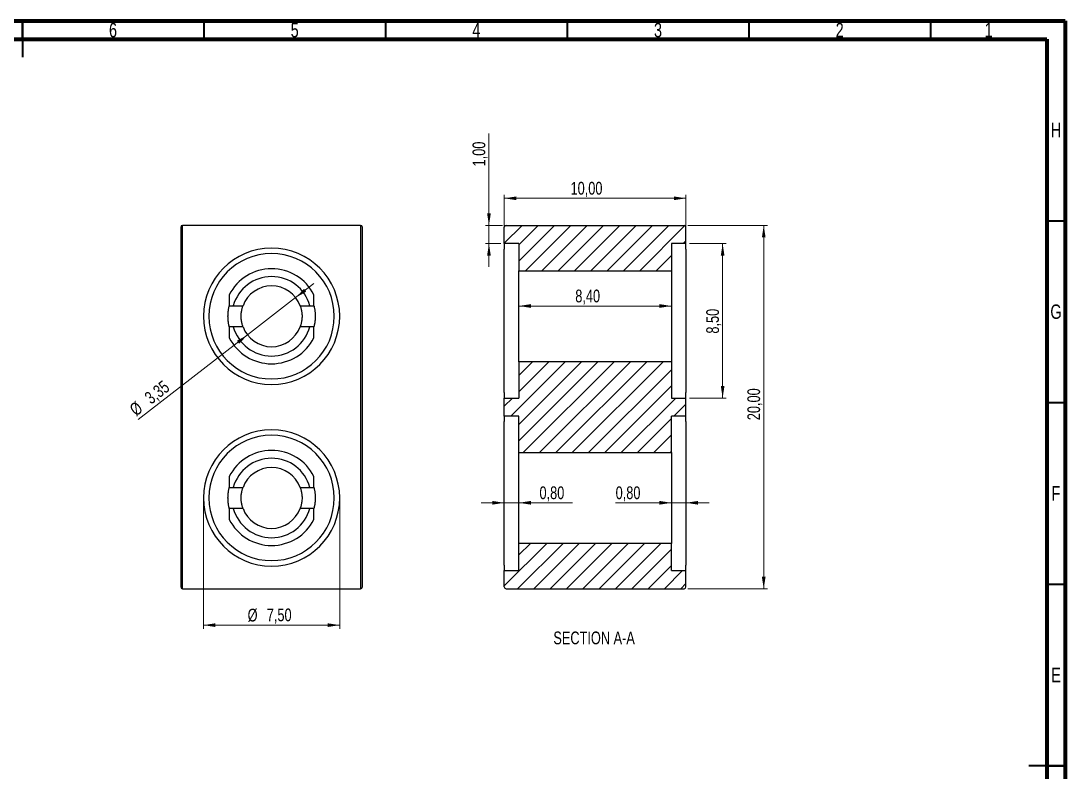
# Model space of a CAD drawing. Header units: millimetres. Extents: x 15 to 589, y 5 to 415.
# Drawn here: x 301.6 to 589, y 208.2 to 415 of the extents above; entities that cross this region are included whole.
import ezdxf

# ---------------------------------------------------------------- set-up
doc = ezdxf.new("R2010")
doc.units = ezdxf.units.MM
doc.styles.add('SLDTEXTSTYLE0', font='TXT', dxfattribs={"width": 0.75})
doc.dimstyles.new('SLDDIMSTYLE0', dxfattribs={"dimtxt": 3.5, "dimasz": 3.302, "dimexe": 0, "dimexo": 0.0625, "dimgap": 0.875, "dimtad": 1, "dimlfac": 0.2, "dimrnd": 1e-09, "dimzin": 12, "dimdsep": 46, "dimtxsty": 'SLDTEXTSTYLE0', "dimsah": 1, "dimcen": 0.09, "dimadec": 0, "dimazin": 3, "dimtfac": 1, "dimtofl": 0, "dimtmove": 0, "dimatfit": 3, "dimfxl": 0, "dimfrac": 2, "dimtolj": 1, "dimtzin": 12, "dimarcsym": 0})
doc.dimstyles.new('SLDDIMSTYLE1', dxfattribs={"dimtxt": 3.5, "dimasz": 3.302, "dimexe": 0, "dimexo": 0.0625, "dimgap": 0.875, "dimtad": 1, "dimlfac": 0.2, "dimrnd": 1e-09, "dimzin": 12, "dimdsep": 46, "dimtxsty": 'SLDTEXTSTYLE0', "dimsah": 1, "dimcen": 0.09, "dimadec": 0, "dimazin": 3, "dimtfac": 1, "dimtmove": 0, "dimatfit": 0, "dimfxl": 0, "dimfrac": 2, "dimtolj": 1, "dimtzin": 12, "dimarcsym": 0})
doc.dimstyles.new('SLDDIMSTYLE6', dxfattribs={"dimtxt": 3.5, "dimasz": 3.302, "dimexe": 0, "dimexo": 0.0625, "dimgap": 0.875, "dimtad": 1, "dimlfac": 0.2, "dimrnd": 1e-09, "dimdsep": 46, "dimtxsty": 'SLDTEXTSTYLE0', "dimsah": 1, "dimcen": 0.09, "dimadec": 0, "dimazin": 2, "dimtfac": 1, "dimtmove": 0, "dimatfit": 0, "dimfxl": 0, "dimfrac": 2, "dimtolj": 1, "dimtzin": 12, "dimarcsym": 0})

# ---------------------------------------------------------------- blocks, each defined once
blk = doc.blocks.new('_D_19')
at = {"color": 7, "linetype": 'Continuous', "lineweight": 0}
for p, q in [((377.22, 338.83), (382.24, 342.72)), ((377.22, 338.83), (363.98, 328.57)), ((363.98, 328.57), (333.92, 305.26))]:
    blk.add_line(p, q, dxfattribs=at)
at = {"color": 7, "linetype": 'Continuous', "lineweight": 18}
for points in [[(377.22, 338.83), (380.14, 340.46), (379.52, 341.26)], [(363.98, 328.57), (361.06, 326.95), (361.68, 326.15)]]:
    blk.add_solid(points, dxfattribs=at)
at = {"color": 7, "linetype": 'Continuous', "lineweight": 18, "char_height": 3.5, "attachment_point": 1, "rotation": 37.787, "style": 'SLDTEXTSTYLE0'}
for s, insert in [('3,35', (335.29, 312.1)), ('%%c', (331.16, 308.83))]:
    blk.add_mtext(s, dxfattribs=dict(at, insert=insert))
blk = doc.blocks.new('_D_20')
at = {"color": 7, "linetype": 'Continuous', "lineweight": 0}
for p, q in [((351.85, 282.7), (351.85, 247.7)), ((389.35, 282.7), (389.35, 247.7)), ((389.35, 248.7), (351.85, 248.7))]:
    blk.add_line(p, q, dxfattribs=at)
at = {"color": 7, "linetype": 'Continuous', "lineweight": 18}
for points in [[(351.85, 248.7), (355.15, 248.19), (355.15, 249.21)], [(389.35, 248.7), (386.05, 249.21), (386.05, 248.19)]]:
    blk.add_solid(points, dxfattribs=at)
at = {"color": 7, "linetype": 'Continuous', "lineweight": 18, "char_height": 3.5, "attachment_point": 1, "style": 'SLDTEXTSTYLE0'}
for s, insert in [('%%c', (364.01, 253.21)), ('7,50', (369.28, 253.27))]:
    blk.add_mtext(s, dxfattribs=dict(at, insert=insert))
blk = doc.blocks.new('_D_21')
at = {"color": 7, "linetype": 'Continuous', "lineweight": 0}
for p, q in [((438.65, 345.2), (438.65, 335.53)), ((480.65, 345.2), (480.65, 335.53)), ((438.65, 336.53), (480.65, 336.53))]:
    blk.add_line(p, q, dxfattribs=at)
at = {"color": 7, "linetype": 'Continuous', "lineweight": 18}
for points in [[(438.65, 336.53), (441.96, 336.02), (441.96, 337.04)], [(480.65, 336.53), (477.35, 337.04), (477.35, 336.02)]]:
    blk.add_solid(points, dxfattribs=at)
at = {"color": 7, "linetype": 'Continuous', "lineweight": 18, "insert": (454.18, 341.04), "char_height": 3.5, "attachment_point": 1, "style": 'SLDTEXTSTYLE0'}
blk.add_mtext('8,40', dxfattribs=at)
blk = doc.blocks.new('_D_22')
at = {"color": 7, "linetype": 'Continuous', "lineweight": 0}
for p, q in [((434.65, 355.29), (434.65, 367.17)), ((434.65, 366.17), (484.65, 366.17)), ((484.65, 355.29), (484.65, 367.17))]:
    blk.add_line(p, q, dxfattribs=at)
at = {"color": 7, "linetype": 'Continuous', "lineweight": 18}
for points in [[(434.65, 366.17), (437.96, 365.67), (437.96, 366.68)], [(484.65, 366.17), (481.35, 366.68), (481.35, 365.67)]]:
    blk.add_solid(points, dxfattribs=at)
at = {"color": 7, "linetype": 'Continuous', "lineweight": 18, "insert": (452.88, 370.69), "char_height": 3.5, "attachment_point": 1, "style": 'SLDTEXTSTYLE0'}
blk.add_mtext('10,00', dxfattribs=at)
blk = doc.blocks.new('_D_23')
at = {"color": 7, "linetype": 'Continuous', "lineweight": 0}
for p, q in [((430.43, 358.7), (430.43, 383.99)), ((434.15, 358.7), (429.43, 358.7)), ((430.43, 353.7), (430.43, 358.7)), ((433.65, 353.7), (429.43, 353.7)), ((430.43, 353.7), (430.43, 347.35))]:
    blk.add_line(p, q, dxfattribs=at)
at = {"color": 7, "linetype": 'Continuous', "lineweight": 18}
for points in [[(430.43, 358.7), (430.93, 362), (429.92, 362)], [(430.43, 353.7), (429.92, 350.4), (430.93, 350.4)]]:
    blk.add_solid(points, dxfattribs=at)
at = {"color": 7, "linetype": 'Continuous', "lineweight": 18, "insert": (425.91, 374.94), "char_height": 3.5, "attachment_point": 1, "rotation": 90, "style": 'SLDTEXTSTYLE0'}
blk.add_mtext('1,00', dxfattribs=at)
blk = doc.blocks.new('_D_24')
at = {"color": 7, "linetype": 'Continuous', "lineweight": 0}
for p, q in [((485.65, 353.7), (495.74, 353.7)), ((494.74, 353.7), (494.74, 311.2)), ((485.65, 311.2), (495.74, 311.2))]:
    blk.add_line(p, q, dxfattribs=at)
at = {"color": 7, "linetype": 'Continuous', "lineweight": 18}
for points in [[(494.74, 353.7), (494.24, 350.4), (495.25, 350.4)], [(494.74, 311.2), (495.25, 314.5), (494.24, 314.5)]]:
    blk.add_solid(points, dxfattribs=at)
at = {"color": 7, "linetype": 'Continuous', "lineweight": 18, "insert": (490.23, 328.93), "char_height": 3.5, "attachment_point": 1, "rotation": 90, "style": 'SLDTEXTSTYLE0'}
blk.add_mtext('8,50', dxfattribs=at)
blk = doc.blocks.new('_D_25')
at = {"color": 7, "linetype": 'Continuous', "lineweight": 0}
for p, q in [((434.65, 282.37), (428.3, 282.37)), ((434.65, 282.37), (438.65, 282.37)), ((438.65, 282.37), (453.38, 282.37))]:
    blk.add_line(p, q, dxfattribs=at)
at = {"color": 7, "linetype": 'Continuous', "lineweight": 18}
for points in [[(434.65, 282.37), (431.35, 282.88), (431.35, 281.86)], [(438.65, 282.37), (441.96, 281.86), (441.96, 282.88)]]:
    blk.add_solid(points, dxfattribs=at)
at = {"color": 7, "linetype": 'Continuous', "lineweight": 18, "insert": (444.33, 286.88), "char_height": 3.5, "attachment_point": 1, "style": 'SLDTEXTSTYLE0'}
blk.add_mtext('0,80', dxfattribs=at)
blk = doc.blocks.new('_D_26')
at = {"color": 7, "linetype": 'Continuous', "lineweight": 0}
for p, q in [((480.65, 282.37), (465.29, 282.37)), ((480.65, 282.7), (480.65, 281.37)), ((480.65, 282.37), (484.65, 282.37)), ((484.65, 282.37), (491, 282.37))]:
    blk.add_line(p, q, dxfattribs=at)
at = {"color": 7, "linetype": 'Continuous', "lineweight": 18}
for points in [[(480.65, 282.37), (477.35, 282.88), (477.35, 281.86)], [(484.65, 282.37), (487.96, 281.86), (487.96, 282.88)]]:
    blk.add_solid(points, dxfattribs=at)
at = {"color": 7, "linetype": 'Continuous', "lineweight": 18, "insert": (465.29, 286.88), "char_height": 3.5, "attachment_point": 1, "style": 'SLDTEXTSTYLE0'}
blk.add_mtext('0,80', dxfattribs=at)
blk = doc.blocks.new('_D_27')
at = {"color": 7, "linetype": 'Continuous', "lineweight": 0}
for p, q in [((485.15, 358.7), (507.05, 358.7)), ((506.05, 358.7), (506.05, 258.7)), ((485.15, 258.7), (507.05, 258.7))]:
    blk.add_line(p, q, dxfattribs=at)
at = {"color": 7, "linetype": 'Continuous', "lineweight": 18}
for points in [[(506.05, 358.7), (505.54, 355.4), (506.56, 355.4)], [(506.05, 258.7), (506.56, 262), (505.54, 262)]]:
    blk.add_solid(points, dxfattribs=at)
at = {"color": 7, "linetype": 'Continuous', "lineweight": 18, "insert": (501.54, 305.1), "char_height": 3.5, "attachment_point": 1, "rotation": 90, "style": 'SLDTEXTSTYLE0'}
blk.add_mtext('20,00', dxfattribs=at)

msp = doc.modelspace()

# ---------------------------------------------------------------- hatches: boundary and pattern name
at = {"linetype": 'Continuous', "lineweight": 18}
h = msp.add_hatch(dxfattribs=at)
h.set_pattern_fill('ANSI31', style=0)
edge = h.paths.add_edge_path(flags=0)
edge.add_line((434.654, 358.2019), (434.654, 353.7019))
edge.add_line((434.654, 353.7019), (438.654, 353.7019))
edge.add_line((438.654, 353.7019), (438.654, 346.2018))
edge.add_line((438.654, 346.2018), (480.654, 346.2018))
edge.add_line((480.654, 346.2018), (480.654, 353.7019))
edge.add_line((480.654, 353.7019), (484.654, 353.7019))
edge.add_line((484.654, 353.7019), (484.654, 358.2019))
edge.add_arc((484.154, 358.2019), 0.5, 0, 90)
edge.add_line((484.154, 358.7018), (435.154, 358.7018))
edge.add_arc((435.154, 358.2019), 0.5, 90, 180)
h = msp.add_hatch(dxfattribs=at)
h.set_pattern_fill('ANSI31', style=0)
h.paths.add_polyline_path([(438.654, 306.2019), (438.654, 296.2019), (480.654, 296.2019), (480.654, 306.2019), (484.654, 306.2019), (484.654, 311.2019), (480.654, 311.2019), (480.654, 321.2019), (438.654, 321.2019), (438.654, 311.2019), (434.654, 311.2019), (434.654, 306.2019)], flags=0)
h = msp.add_hatch(dxfattribs=at)
h.set_pattern_fill('ANSI31', style=0)
edge = h.paths.add_edge_path(flags=0)
edge.add_line((435.154, 258.7019), (484.154, 258.7019))
edge.add_arc((484.154, 259.2019), 0.5, 270, 360)
edge.add_line((484.654, 259.2019), (484.654, 263.7019))
edge.add_line((484.654, 263.7019), (480.654, 263.7019))
edge.add_line((480.654, 263.7019), (480.654, 271.2019))
edge.add_line((480.654, 271.2019), (438.654, 271.2019))
edge.add_line((438.654, 271.2019), (438.654, 263.7019))
edge.add_line((438.654, 263.7019), (434.654, 263.7019))
edge.add_line((434.654, 263.7019), (434.654, 259.2019))
edge.add_arc((435.154, 259.2019), 0.5, 180, 270)

# ---------------------------------------------------------------- linework, layer by layer
at = {"color": 7, "linetype": 'Continuous', "lineweight": 70}
for p, q in [((15, 415), (589, 415)), ((589, 415), (589, 5)), ((20, 410), (584, 410)), ((584, 410), (584, 10))]:
    msp.add_line(p, q, dxfattribs=at)
at = {"color": 7, "linetype": 'Continuous', "lineweight": 35}
for p, q in [((302, 415), (302, 405)), ((302, 410), (302, 415)), ((352, 410), (352, 415)), ((402, 410), (402, 415)), ((452, 410), (452, 415)), ((502, 410), (502, 415)), ((552, 410), (552, 415)), ((584, 360), (589, 360)), ((584, 310), (589, 310)), ((584, 260), (589, 260)), ((589, 210), (579, 210)), ((584, 210), (589, 210))]:
    msp.add_line(p, q, dxfattribs=at)
at = {"color": 7, "linetype": 'Continuous', "lineweight": 25}
for p, q in [((345.6018, 358.2019), (345.6018, 333.7019)), ((395.1018, 358.7018), (346.1018, 358.7018)), ((346.1018, 333.7019), (346.1018, 358.7018)), ((395.1018, 358.7018), (395.1018, 333.7019)), ((395.6018, 333.7019), (395.6018, 358.2019)), ((434.654, 353.7019), (434.654, 358.2019)), ((435.154, 358.7018), (484.154, 358.7018)), ((484.654, 353.7019), (484.654, 358.2019)), ((438.654, 353.7019), (434.654, 353.7019)), ((434.654, 353.7019), (434.654, 352.2019)), ((438.654, 353.7019), (438.654, 346.2018)), ((484.654, 353.7019), (480.654, 353.7019)), ((480.654, 353.7019), (480.654, 346.2018)), ((484.654, 352.2019), (484.654, 353.7019)), ((434.654, 312.7019), (434.654, 352.2019)), ((484.654, 352.2019), (484.654, 312.7019)), ((438.654, 346.2018), (480.654, 346.2018)), ((438.654, 333.7019), (438.654, 346.2018)), ((480.654, 346.2018), (480.654, 333.7019)), ((360.054, 336.5769), (362.7357, 336.5769)), ((378.4678, 336.5769), (381.1495, 336.5769)), ((345.6018, 333.7019), (345.6018, 283.7019)), ((346.1018, 283.7019), (346.1018, 333.7019)), ((395.1018, 333.7019), (395.1018, 283.7019)), ((395.6018, 283.7019), (395.6018, 333.7019)), ((438.654, 321.2019), (438.654, 333.7019)), ((480.654, 333.7019), (480.654, 321.2019)), ((362.7357, 330.8269), (360.054, 330.8269)), ((381.1495, 330.8269), (378.4678, 330.8269)), ((438.654, 321.2019), (438.654, 311.2019)), ((480.654, 321.2019), (438.654, 321.2019)), ((480.654, 321.2019), (480.654, 311.2019)), ((434.654, 312.7019), (434.654, 311.2019)), ((434.654, 306.2019), (434.654, 311.2019)), ((434.654, 311.2019), (438.654, 311.2019)), ((480.654, 311.2019), (484.654, 311.2019)), ((484.654, 311.2019), (484.654, 312.7019)), ((484.654, 306.2019), (484.654, 311.2019)), ((438.654, 306.2019), (434.654, 306.2019)), ((434.654, 306.2019), (434.654, 304.7019)), ((434.654, 265.2019), (434.654, 304.7019)), ((438.654, 296.2019), (438.654, 306.2019)), ((480.654, 296.2019), (480.654, 306.2019)), ((484.654, 306.2019), (480.654, 306.2019)), ((484.654, 304.7019), (484.654, 306.2019)), ((484.654, 304.7019), (484.654, 265.2019)), ((438.654, 296.2019), (480.654, 296.2019)), ((438.654, 283.7019), (438.654, 296.2019)), ((480.654, 296.2019), (480.654, 283.7019)), ((360.054, 286.5768), (362.7357, 286.5768)), ((378.4678, 286.5768), (381.1495, 286.5768)), ((345.6018, 283.7019), (345.6018, 259.2019)), ((346.1018, 258.7019), (346.1018, 283.7019)), ((395.1018, 283.7019), (395.1018, 258.7019)), ((395.6018, 259.2019), (395.6018, 283.7019)), ((438.654, 271.2018), (438.654, 283.7019)), ((480.654, 283.7019), (480.654, 271.2018)), ((362.7357, 280.8268), (360.054, 280.8268)), ((381.1495, 280.8268), (378.4678, 280.8268)), ((438.654, 263.7018), (438.654, 271.2018)), ((480.654, 271.2018), (438.654, 271.2018)), ((480.654, 263.7018), (480.654, 271.2018)), ((434.654, 265.2019), (434.654, 263.7018)), ((484.654, 263.7018), (484.654, 265.2019)), ((434.654, 259.2019), (434.654, 263.7018)), ((434.654, 263.7018), (438.654, 263.7018)), ((480.654, 263.7018), (484.654, 263.7018)), ((484.654, 259.2019), (484.654, 263.7018)), ((346.1018, 258.7019), (395.1018, 258.7019)), ((435.154, 258.7019), (484.154, 258.7019))]:
    msp.add_line(p, q, dxfattribs=at)
for centre, radius, start, end in [((346.1018, 358.2019), 0.5, 90, 180), ((395.1018, 358.2019), 0.5, 0, 90), ((435.154, 358.2019), 0.5, 90, 180), ((484.154, 358.2019), 0.5, 0, 90), ((370.6018, 333.7019), 18.75, 90, 180), ((370.6018, 333.7019), 17.25, 180, 90), ((370.6018, 333.7019), 17.25, 90, 180), ((370.6018, 333.7019), 18.75, 0, 90), ((370.6018, 333.7019), 13.075, 26.99234, 153.008696), ((370.6018, 333.7019), 10.9326, 15.246694, 164.753306), ((370.6018, 333.7019), 8.375, 90, 159.922946), ((370.6018, 333.7019), 8.375, 20.077054, 90), ((370.6018, 333.7019), 18.75, 180, 0), ((370.6018, 333.7019), 10.9326, 195.246694, 344.753306), ((370.6018, 333.7019), 8.375, 200.077054, 339.922946), ((370.6018, 333.7019), 13.075, 206.988676, 333.002012), ((370.6018, 283.7019), 18.75, 0, 180), ((370.6018, 283.7019), 17.25, 0, 270), ((370.6018, 283.7019), 13.075, 26.99234, 153.008696), ((370.6018, 283.7019), 10.9326, 15.246694, 164.753306), ((370.6018, 283.7019), 8.375, 20.077054, 159.922946), ((370.6018, 283.7019), 18.75, 180, 270), ((370.6018, 283.7019), 18.75, 270, 0), ((370.6018, 283.7019), 17.25, 270, 0), ((370.6018, 283.7019), 10.9326, 195.246694, 344.753306), ((370.6018, 283.7019), 8.375, 200.077054, 270), ((370.6018, 283.7019), 8.375, 270, 339.922946), ((370.6018, 283.7019), 13.075, 206.988676, 333.002012), ((346.1018, 259.2019), 0.5, 180, 270), ((395.1018, 259.2019), 0.5, 270, 0), ((435.154, 259.2019), 0.5, 180, 270), ((484.154, 259.2019), 0.5, 270, 0)]:
    msp.add_arc(centre, radius, start, end, dxfattribs=at)
for points, knots in [([(358.9513, 339.6361), (358.9513, 339.6363), (358.9513, 339.6451), (358.9512, 339.6149), (358.9508, 339.5408), (358.9503, 339.409), (358.9511, 339.197), (358.951, 338.8665), (358.9504, 338.3122), (358.9532, 337.5379), (358.9519, 336.9097), (358.9513, 336.5769)], [0, 0, 0, 0, 0.00107153, 0.05895361, 0.11888899, 0.18299147, 0.2529187, 0.3695534, 0.50517342, 0.73788094, 1, 1, 1, 1]), ([(382.2523, 336.5769), (382.252, 336.8032), (382.2515, 337.2387), (382.2509, 337.8568), (382.2532, 338.4042), (382.2524, 338.8666), (382.2527, 339.2615), (382.253, 339.5075), (382.2523, 339.6208), (382.2523, 339.6311), (382.2523, 339.6361)], [0, 0, 0, 0, 0.178609297, 0.343696327, 0.496252431, 0.632140755, 0.749114634, 0.882900484, 0.942995904, 1, 1, 1, 1]), ([(358.9513, 330.8269), (358.9501, 330.8316), (358.9478, 330.8409), (358.9291, 330.9175), (358.896, 331.0588), (358.844, 331.2961), (358.7526, 331.7735), (358.6393, 332.5693), (358.583, 333.7018), (358.6393, 334.8345), (358.7525, 335.6299), (358.8441, 336.108), (358.902, 336.3727), (358.9434, 336.5452), (358.9486, 336.5663), (358.9513, 336.5769)], [0, 0, 0, 0, 0.04185608, 0.08338532, 0.12534784, 0.18785925, 0.25071204, 0.37546321, 0.50005848, 0.62465374, 0.74940491, 0.81222945, 0.87476908, 0.93743033, 1, 1, 1, 1]), ([(358.9513, 336.5769), (359.0318, 336.5769), (359.1961, 336.5769), (359.4652, 336.5771), (359.7532, 336.577), (359.9525, 336.5769), (360.054, 336.5769)], [0, 0, 0, 0, 0.23562333, 0.48086432, 0.7356797, 1, 1, 1, 1]), ([(362.7357, 330.8269), (362.734, 330.8313), (362.7305, 330.8403), (362.7032, 330.9153), (362.6587, 331.0467), (362.5809, 331.2789), (362.4511, 331.7449), (362.2806, 332.565), (362.1999, 333.7018), (362.2807, 334.8388), (362.451, 335.6585), (362.5811, 336.1253), (362.6677, 336.3845), (362.7235, 336.5456), (362.7317, 336.5667), (362.7357, 336.5769)], [0, 0, 0, 0, 0.039969652, 0.081704041, 0.12527819, 0.176840882, 0.250700025, 0.375540642, 0.500061965, 0.624583288, 0.749423905, 0.823265256, 0.874845791, 0.939434248, 1, 1, 1, 1]), ([(378.4678, 336.5769), (378.4695, 336.5724), (378.4731, 336.5634), (378.5003, 336.4884), (378.5449, 336.357), (378.6226, 336.1248), (378.7524, 335.6588), (378.9229, 334.8387), (379.0037, 333.7019), (378.9229, 332.5649), (378.7525, 331.7452), (378.6224, 331.2784), (378.5358, 331.0192), (378.4801, 330.8581), (378.4718, 330.837), (378.4678, 330.8269)], [0, 0, 0, 0, 0.03996965, 0.08170404, 0.12527819, 0.17684088, 0.25070003, 0.37554064, 0.50006197, 0.62458329, 0.7494239, 0.82326526, 0.87484579, 0.93943425, 1, 1, 1, 1]), ([(381.1495, 336.5769), (381.251, 336.5769), (381.4503, 336.577), (381.7383, 336.5771), (382.0074, 336.5769), (382.1717, 336.5769), (382.2523, 336.5769)], [0, 0, 0, 0, 0.2643203, 0.51913568, 0.76437667, 1, 1, 1, 1]), ([(382.2523, 336.5769), (382.2534, 336.5721), (382.2558, 336.5628), (382.2744, 336.4862), (382.3075, 336.3449), (382.3596, 336.1076), (382.451, 335.6302), (382.5642, 334.8344), (382.6205, 333.7019), (382.5642, 332.5692), (382.451, 331.7738), (382.3595, 331.2957), (382.3015, 331.031), (382.2602, 330.8585), (382.2549, 330.8374), (382.2523, 330.8269)], [0, 0, 0, 0, 0.041856079, 0.083385324, 0.125347842, 0.187859248, 0.250712042, 0.375463212, 0.500058479, 0.624653745, 0.749404915, 0.81222945, 0.874769081, 0.937430327, 1, 1, 1, 1]), ([(358.9513, 330.8269), (358.9515, 330.6005), (358.952, 330.165), (358.9526, 329.5469), (358.9503, 328.9995), (358.9511, 328.5371), (358.9509, 328.1422), (358.9505, 327.8961), (358.9512, 327.7828), (358.9512, 327.7724), (358.9513, 327.7674)], [0, 0, 0, 0, 0.17853137, 0.34354638, 0.49603593, 0.63186497, 0.74878781, 0.88251529, 0.9425845, 1, 1, 1, 1]), ([(360.054, 330.8269), (359.9525, 330.8268), (359.7532, 330.8267), (359.4652, 330.8266), (359.1961, 330.8268), (359.0318, 330.8268), (358.9513, 330.8269)], [0, 0, 0, 0, 0.2643203, 0.51913568, 0.76437667, 1, 1, 1, 1]), ([(382.2523, 330.8269), (382.1717, 330.8268), (382.0074, 330.8268), (381.7383, 330.8266), (381.4503, 330.8267), (381.251, 330.8268), (381.1495, 330.8269)], [0, 0, 0, 0, 0.23562333, 0.48086432, 0.7356797, 1, 1, 1, 1]), ([(382.2523, 327.7674), (382.2523, 327.7673), (382.2523, 327.7586), (382.2523, 327.7889), (382.2527, 327.8629), (382.2533, 327.9947), (382.2524, 328.2067), (382.2525, 328.5372), (382.2532, 329.0915), (382.2504, 329.8658), (382.2516, 330.494), (382.2523, 330.8269)], [0, 0, 0, 0, 0.000578, 0.05848868, 0.11845367, 0.18258782, 0.25254961, 0.36924193, 0.50492895, 0.73775144, 1, 1, 1, 1]), ([(358.9513, 289.6361), (358.9513, 289.6363), (358.9513, 289.6451), (358.9512, 289.6149), (358.9508, 289.5408), (358.9503, 289.409), (358.9511, 289.197), (358.951, 288.8665), (358.9504, 288.3122), (358.9532, 287.5379), (358.9519, 286.9097), (358.9513, 286.5768)], [0, 0, 0, 0, 0.00107141, 0.05895337, 0.11888884, 0.18299145, 0.25291828, 0.36955343, 0.50517322, 0.73788003, 1, 1, 1, 1]), ([(382.2523, 286.5768), (382.252, 286.8032), (382.2515, 287.2387), (382.2509, 287.8568), (382.2532, 288.4042), (382.2524, 288.8666), (382.2527, 289.2615), (382.253, 289.5075), (382.2523, 289.6208), (382.2523, 289.6311), (382.2523, 289.6361)], [0, 0, 0, 0, 0.17860921, 0.34369624, 0.49625249, 0.63214135, 0.74911494, 0.88290063, 0.94299583, 1, 1, 1, 1]), ([(358.9513, 280.8268), (358.9501, 280.8316), (358.9478, 280.8409), (358.9291, 280.9175), (358.896, 281.0588), (358.844, 281.2961), (358.7526, 281.7735), (358.6393, 282.5693), (358.583, 283.7018), (358.6393, 284.8345), (358.7525, 285.6299), (358.8441, 286.108), (358.902, 286.3727), (358.9434, 286.5452), (358.9486, 286.5663), (358.9513, 286.5769)], [0, 0, 0, 0, 0.041856079, 0.083385324, 0.125347842, 0.187859248, 0.250712042, 0.375463212, 0.500058479, 0.624653745, 0.749404915, 0.81222945, 0.874769081, 0.937430327, 1, 1, 1, 1]), ([(358.9513, 286.5769), (359.0318, 286.5769), (359.1961, 286.5769), (359.4652, 286.5771), (359.7532, 286.577), (359.9525, 286.5769), (360.054, 286.5769)], [0, 0, 0, 0, 0.23562333, 0.48086432, 0.7356797, 1, 1, 1, 1]), ([(362.7357, 280.8268), (362.734, 280.8313), (362.7305, 280.8403), (362.7032, 280.9153), (362.6587, 281.0467), (362.5809, 281.2789), (362.4511, 281.7449), (362.2806, 282.565), (362.1999, 283.7018), (362.2807, 284.8388), (362.451, 285.6585), (362.5811, 286.1253), (362.6677, 286.3845), (362.7235, 286.5456), (362.7317, 286.5667), (362.7357, 286.5769)], [0, 0, 0, 0, 0.03996965, 0.08170404, 0.12527819, 0.17684088, 0.25070003, 0.37554064, 0.50006197, 0.62458329, 0.7494239, 0.82326526, 0.87484579, 0.93943425, 1, 1, 1, 1]), ([(378.4678, 286.5769), (378.4695, 286.5724), (378.4731, 286.5634), (378.5003, 286.4884), (378.5449, 286.357), (378.6226, 286.1248), (378.7524, 285.6588), (378.9229, 284.8387), (379.0037, 283.7019), (378.9229, 282.5649), (378.7525, 281.7452), (378.6224, 281.2784), (378.5358, 281.0192), (378.4801, 280.8581), (378.4718, 280.837), (378.4678, 280.8268)], [0, 0, 0, 0, 0.03996965, 0.08170404, 0.12527819, 0.17684088, 0.25070003, 0.37554064, 0.50006197, 0.62458329, 0.7494239, 0.82326526, 0.87484579, 0.93943425, 1, 1, 1, 1]), ([(381.1495, 286.5769), (381.251, 286.5769), (381.4503, 286.577), (381.7383, 286.5771), (382.0074, 286.5769), (382.1717, 286.5769), (382.2523, 286.5769)], [0, 0, 0, 0, 0.264320297, 0.519135685, 0.764376673, 1, 1, 1, 1]), ([(382.2523, 286.5769), (382.2534, 286.5721), (382.2558, 286.5628), (382.2744, 286.4862), (382.3075, 286.3449), (382.3596, 286.1076), (382.451, 285.6302), (382.5642, 284.8344), (382.6205, 283.7019), (382.5642, 282.5692), (382.451, 281.7738), (382.3595, 281.2957), (382.3015, 281.031), (382.2602, 280.8585), (382.2549, 280.8374), (382.2523, 280.8268)], [0, 0, 0, 0, 0.04185608, 0.08338532, 0.12534784, 0.18785925, 0.25071204, 0.37546321, 0.50005848, 0.62465374, 0.74940491, 0.81222945, 0.87476908, 0.93743033, 1, 1, 1, 1]), ([(358.9513, 280.8268), (358.9515, 280.6005), (358.952, 280.165), (358.9526, 279.5469), (358.9503, 278.9995), (358.9511, 278.5371), (358.9509, 278.1422), (358.9505, 277.8961), (358.9512, 277.7828), (358.9512, 277.7724), (358.9513, 277.7674)], [0, 0, 0, 0, 0.17853142, 0.34354654, 0.49603634, 0.63186495, 0.74878759, 0.88251501, 0.94258443, 1, 1, 1, 1]), ([(360.054, 280.8268), (359.9525, 280.8268), (359.7532, 280.8267), (359.4652, 280.8266), (359.1961, 280.8268), (359.0318, 280.8268), (358.9513, 280.8268)], [0, 0, 0, 0, 0.2643203, 0.51913568, 0.76437667, 1, 1, 1, 1]), ([(382.2523, 280.8268), (382.1717, 280.8268), (382.0074, 280.8268), (381.7383, 280.8266), (381.4503, 280.8267), (381.251, 280.8268), (381.1495, 280.8268)], [0, 0, 0, 0, 0.23562333, 0.48086432, 0.7356797, 1, 1, 1, 1]), ([(382.2523, 277.7674), (382.2523, 277.7673), (382.2523, 277.7586), (382.2523, 277.7889), (382.2527, 277.8629), (382.2533, 277.9947), (382.2524, 278.2067), (382.2525, 278.5372), (382.2532, 279.0915), (382.2504, 279.8658), (382.2516, 280.494), (382.2523, 280.8268)], [0, 0, 0, 0, 0.00057802, 0.058488742, 0.118453434, 0.182587744, 0.252549932, 0.369241791, 0.504928627, 0.737751635, 1, 1, 1, 1])]:
    msp.add_open_spline(points, degree=3, knots=knots, dxfattribs=at)

# ---------------------------------------------------------------- texts
at = {"color": 7, "linetype": 'Continuous', "lineweight": 0, "attachment_point": 2, "style": 'SLDTEXTSTYLE0'}
for s, insert, char_height in [('6', (326.96, 414.4521), 3.9687), ('5', (376.96, 414.4521), 3.9687), ('4', (426.96, 414.4521), 3.9687), ('3', (476.96, 414.4521), 3.9687), ('2', (526.96, 414.4521), 3.9687), ('1', (567.96, 414.4521), 3.9687), ('H', (586.4904, 386.9521), 3.9687), ('G', (586.4867, 336.9521), 3.9687), ('F', (586.4577, 286.9521), 3.9687), ('SECTION A-A', (459.3611, 246.9379), 3.5), ('E', (586.5078, 236.9521), 3.9687)]:
    msp.add_mtext(s, dxfattribs=dict(at, insert=insert, char_height=char_height))

# ---------------------------------------------------------------- dimensions: what is measured, and where the dimension line sits
at = {"color": 7, "linetype": 'Continuous', "lineweight": 18}
for base, p1, p2, angle, dimstyle, picture, middle in [((430.4257, 358.7018), (434.654, 353.7019), (435.154, 358.7018), 90, 'SLDDIMSTYLE1', '_D_23', (430.4257, 379.4647)), ((506.0495, 258.7019), (484.154, 358.7018), (484.154, 258.7019), 90, 'SLDDIMSTYLE0', '_D_27', (506.0495, 310.9168)), ((494.7449, 311.2019), (484.654, 353.7019), (484.654, 311.2019), 90, 'SLDDIMSTYLE0', '_D_24', (494.7449, 333.4513)), ((438.654, 282.3688), (434.654, 263.1165), (438.654, 263.7019), 0, 'SLDDIMSTYLE6', '_D_25', (448.8577, 282.3688))]:
    dim = msp.add_linear_dim(base=base, p1=p1, p2=p2, angle=angle, dimstyle=dimstyle, dxfattribs=at)
    dim.commit()
    dim.dimension.update_dxf_attribs({"geometry": picture, "text_midpoint": middle, "dimtype": 160})
for base, p1, p2, dimstyle, picture, middle in [((484.654, 366.1745), (434.654, 354.2872), (484.654, 354.2872), 'SLDDIMSTYLE0', '_D_22', (458.7033, 366.1745)), ((480.654, 336.5325), (438.654, 346.2018), (480.654, 346.2018), 'SLDDIMSTYLE0', '_D_21', (458.7033, 336.5325)), ((484.654, 282.3688), (480.654, 283.7019), (484.654, 263.1165), 'SLDDIMSTYLE6', '_D_26', (469.8192, 282.3688))]:
    dim = msp.add_linear_dim(base=base, p1=p1, p2=p2, dimstyle=dimstyle, dxfattribs=at)
    dim.commit()
    dim.dimension.update_dxf_attribs({"geometry": picture, "text_midpoint": middle, "dimtype": 160})
for base, p1, p2, angle, dimstyle, picture, middle in [((363.983, 328.5703), (377.2205, 338.8334), (363.983, 328.5703), 37.786975, 'SLDDIMSTYLE1', '_D_19', (339.5825, 309.6521)), ((351.8518, 248.7019), (389.3518, 283.7019), (351.8518, 283.7019), 0, 'SLDDIMSTYLE0', '_D_20', (371.1706, 248.7019))]:
    dim = msp.add_linear_dim(base=base, p1=p1, p2=p2, angle=angle, text='%%c<>', dimstyle=dimstyle, dxfattribs=at)
    dim.commit()
    dim.dimension.update_dxf_attribs({"geometry": picture, "text_midpoint": middle, "dimtype": 160})

doc.saveas('drawing.dxf')
